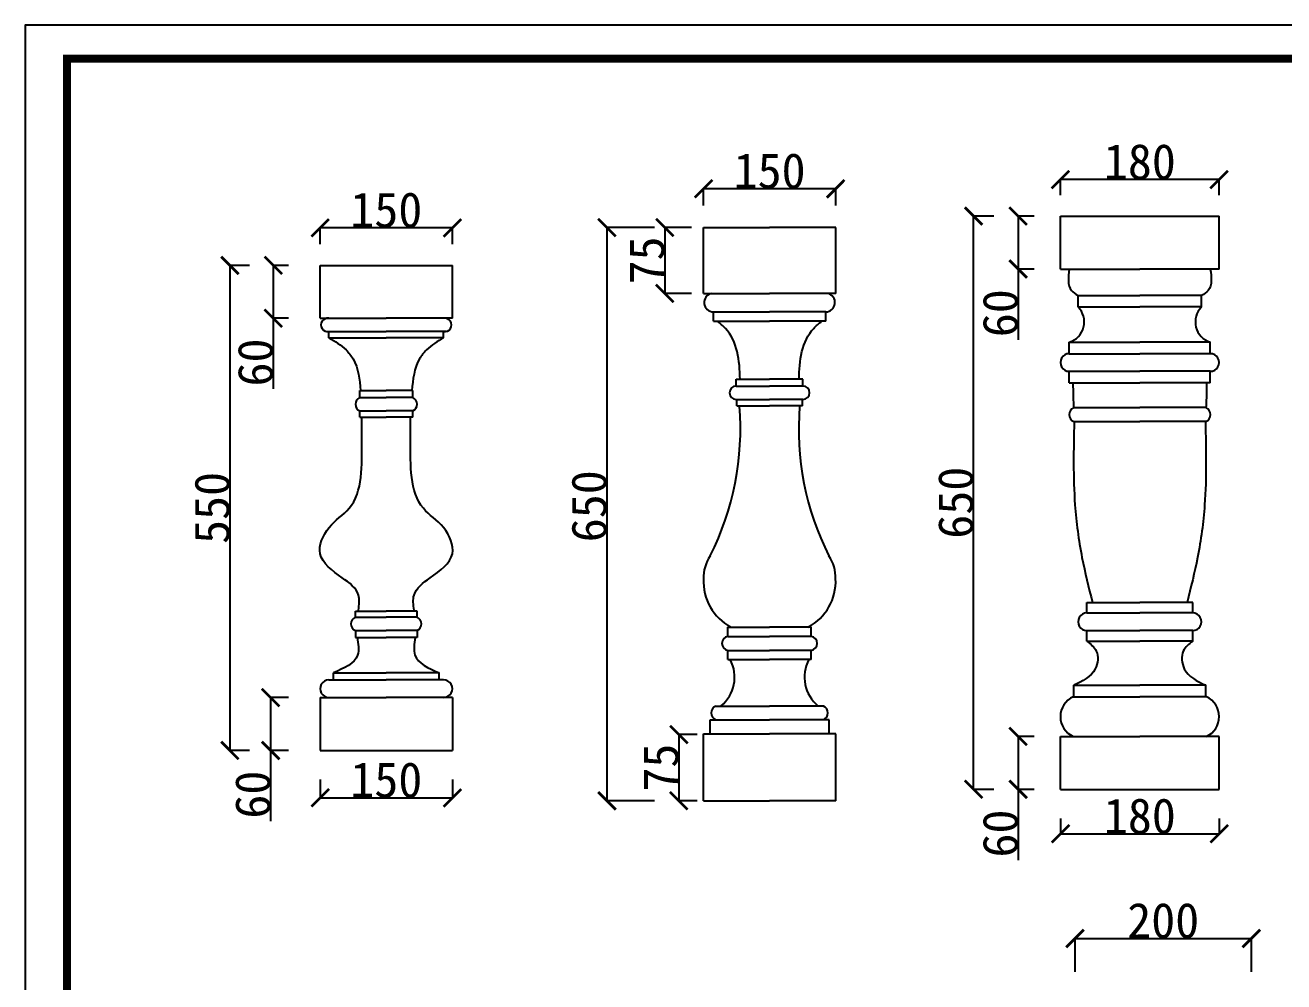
# Model space of a CAD drawing. Extents: x 3172 to 33391, y 13916 to 34175.
# Drawn here: x 10547 to 11974, y 16587 to 17672 of the extents above; entities that cross this region are included whole.
import ezdxf

# ---------------------------------------------------------------- set-up
doc = ezdxf.new("R2010")
doc.units = 0
doc.layers.get('0').update_dxf_attribs({"linetype": 'CONTINUOUS'})
doc.layers.get('DEFPOINTS').update_dxf_attribs({"linetype": 'CONTINUOUS'})
doc.dimstyles.get("Standard").update_dxf_attribs({"dimtxt": 0.18, "dimasz": 0.18, "dimexe": 0.18, "dimexo": 0.0625, "dimgap": 0.09, "dimtad": 0, "dimtih": 1, "dimtoh": 1, "dimdec": 4, "dimzin": 0, "dimdsep": 46, "dimtxsty": 'Standard', "dimcen": 0.09, "dimadec": 0, "dimazin": 0, "dimtfac": 1, "dimtdec": 4, "dimtofl": 0, "dimtmove": 0, "dimatfit": 3, "dimfxl": 1, "dimtolj": 1, "dimtzin": 0, "dimarcsym": 0})

# ---------------------------------------------------------------- blocks, each defined once
blk = doc.blocks.new('_ARCHTICK')
at = {"color": 0, "linetype": 'ByBlock', "const_width": 0.15}
blk.add_lwpolyline([(-0.5, -0.5), (0.5, 0.5)], dxfattribs=at)
blk = doc.blocks.new('*D383')
at = {"color": 0, "lineweight": -2}
for p, q in [((11260.6, 17442.3), (11206.4, 17442.3)), ((11206.6, 17442.3), (11206.6, 16792.3)), ((11260.6, 16792.3), (11206.4, 16792.3))]:
    blk.add_line(p, q, dxfattribs=at)
at = {"layer": 'DEFPOINTS', "color": 0}
for p in [(11260.7, 17442.3), (11206.6, 16792.3), (11260.7, 16792.3)]:
    blk.add_point(p, dxfattribs=at)
at = {"color": 0, "lineweight": -2, "xscale": 20, "yscale": 20, "zscale": 20}
for p, rotation in [((11206.6, 17442.3), 90), ((11206.6, 16792.3), 270)]:
    blk.add_blockref('_ARCHTICK', p, dxfattribs=dict(at, rotation=rotation))
at = {"color": 0, "insert": (11186.5, 17126.3), "char_height": 40, "attachment_point": 5, "rotation": 90}
blk.add_mtext('\\A1;650', dxfattribs=at)
blk = doc.blocks.new('*D384')
at = {"color": 0, "lineweight": -2}
for p, q in [((11645.3, 17455.3), (11622.3, 17455.3)), ((11622.5, 16805.3), (11622.5, 17455.3)), ((11645.3, 16805.3), (11622.3, 16805.3))]:
    blk.add_line(p, q, dxfattribs=at)
at = {"layer": 'DEFPOINTS', "color": 0}
for p in [(11622.5, 17455.3), (11645.4, 17455.3), (11645.4, 16805.3)]:
    blk.add_point(p, dxfattribs=at)
at = {"color": 0, "lineweight": -2, "xscale": 20, "yscale": 20, "zscale": 20}
for p, rotation in [((11622.5, 17455.3), 90), ((11622.5, 16805.3), 270)]:
    blk.add_blockref('_ARCHTICK', p, dxfattribs=dict(at, rotation=rotation))
at = {"color": 0, "insert": (11602.4, 17130.3), "char_height": 40, "attachment_point": 5, "rotation": 90}
blk.add_mtext('\\A1;650', dxfattribs=at)
blk = doc.blocks.new('*D385')
at = {"color": 0, "lineweight": -2}
for p, q in [((10845.3, 16909.4), (10825, 16909.4)), ((10825.1, 16909.4), (10825.1, 16849.4)), ((10845.3, 16849.4), (10825, 16849.4)), ((10825.1, 16849.4), (10825.1, 16769.3))]:
    blk.add_line(p, q, dxfattribs=at)
at = {"layer": 'DEFPOINTS', "color": 0}
for p in [(10845.4, 16909.4), (10825.1, 16849.4), (10845.4, 16849.4)]:
    blk.add_point(p, dxfattribs=at)
at = {"color": 0, "lineweight": -2, "xscale": 20, "yscale": 20, "zscale": 20}
for p, rotation in [((10825.1, 16909.4), 90), ((10825.1, 16849.4), 270)]:
    blk.add_blockref('_ARCHTICK', p, dxfattribs=dict(at, rotation=rotation))
at = {"color": 0, "insert": (10805, 16799.3), "char_height": 40, "attachment_point": 5, "rotation": 90}
blk.add_mtext('\\A1;60', dxfattribs=at)
blk = doc.blocks.new('*D386')
at = {"color": 0, "lineweight": -2}
for p, q in [((10801, 17399.4), (10778.8, 17399.4)), ((10778.9, 17399.4), (10778.9, 16849.4)), ((10801, 16849.4), (10778.8, 16849.4))]:
    blk.add_line(p, q, dxfattribs=at)
at = {"layer": 'DEFPOINTS', "color": 0}
for p in [(10801, 17399.4), (10778.9, 16849.4), (10801, 16849.4)]:
    blk.add_point(p, dxfattribs=at)
at = {"color": 0, "lineweight": -2, "xscale": 20, "yscale": 20, "zscale": 20}
for p, rotation in [((10778.9, 17399.4), 90), ((10778.9, 16849.4), 270)]:
    blk.add_blockref('_ARCHTICK', p, dxfattribs=dict(at, rotation=rotation))
at = {"color": 0, "insert": (10758.9, 17124.4), "char_height": 40, "attachment_point": 5, "rotation": 90}
blk.add_mtext('\\A1;550', dxfattribs=at)
blk = doc.blocks.new('*D387')
at = {"color": 0, "lineweight": -2}
for p, q in [((10881.3, 16816.5), (10881.3, 16795.5)), ((11031.3, 16816.5), (11031.3, 16795.5)), ((10881.3, 16795.7), (11031.3, 16795.7))]:
    blk.add_line(p, q, dxfattribs=at)
at = {"layer": 'DEFPOINTS', "color": 0}
for p in [(10881.3, 16816.6), (11031.3, 16816.6), (11031.3, 16795.7)]:
    blk.add_point(p, dxfattribs=at)
at = {"color": 0, "lineweight": -2, "xscale": 20, "yscale": 20, "zscale": 20, "rotation": 180}
blk.add_blockref('_ARCHTICK', (10881.3, 16795.7), dxfattribs=at)
at = {"color": 0, "lineweight": -2, "xscale": 20, "yscale": 20, "zscale": 20}
blk.add_blockref('_ARCHTICK', (11031.3, 16795.7), dxfattribs=at)
at = {"color": 0, "insert": (10956.3, 16815.8), "char_height": 40, "attachment_point": 5}
blk.add_mtext('\\A1;150', dxfattribs=at)
blk = doc.blocks.new('*D392')
at = {"color": 0, "lineweight": -2}
for p, q in [((11691.1, 16865.3), (11672.9, 16865.3)), ((11673.1, 16865.3), (11673.1, 16805.3)), ((11691.1, 16805.3), (11672.9, 16805.3)), ((11673.1, 16805.3), (11673.1, 16725.1))]:
    blk.add_line(p, q, dxfattribs=at)
at = {"layer": 'DEFPOINTS', "color": 0}
for p in [(11691.2, 16865.3), (11673.1, 16805.3), (11691.2, 16805.3)]:
    blk.add_point(p, dxfattribs=at)
at = {"color": 0, "lineweight": -2, "xscale": 20, "yscale": 20, "zscale": 20}
for p, rotation in [((11673.1, 16865.3), 90), ((11673.1, 16805.3), 270)]:
    blk.add_blockref('_ARCHTICK', p, dxfattribs=dict(at, rotation=rotation))
at = {"color": 0, "insert": (11653, 16755.2), "char_height": 40, "attachment_point": 5, "rotation": 90}
blk.add_mtext('\\A1;60', dxfattribs=at)
blk = doc.blocks.new('*D393')
at = {"color": 0, "lineweight": -2}
for p, q in [((11721.1, 16772.4), (11721.1, 16754.7)), ((11901.1, 16772.4), (11901.1, 16754.7)), ((11721.1, 16754.9), (11901.1, 16754.9))]:
    blk.add_line(p, q, dxfattribs=at)
at = {"layer": 'DEFPOINTS', "color": 0}
for p in [(11721.1, 16772.4), (11901.1, 16772.4), (11901.1, 16754.9)]:
    blk.add_point(p, dxfattribs=at)
at = {"color": 0, "lineweight": -2, "xscale": 20, "yscale": 20, "zscale": 20, "rotation": 180}
blk.add_blockref('_ARCHTICK', (11721.1, 16754.9), dxfattribs=at)
at = {"color": 0, "lineweight": -2, "xscale": 20, "yscale": 20, "zscale": 20}
blk.add_blockref('_ARCHTICK', (11901.1, 16754.9), dxfattribs=at)
at = {"color": 0, "insert": (11811.1, 16774.9), "char_height": 40, "attachment_point": 5}
blk.add_mtext('\\A1;180', dxfattribs=at)
blk = doc.blocks.new('*D394')
at = {"color": 0, "lineweight": -2}
for p, q in [((11737.6, 16598.5), (11737.6, 16636.4)), ((11737.6, 16636.2), (11937.6, 16636.2)), ((11937.6, 16598.5), (11937.6, 16636.4))]:
    blk.add_line(p, q, dxfattribs=at)
at = {"layer": 'DEFPOINTS', "color": 0}
for p in [(11937.6, 16636.2), (11737.6, 16598.4), (11937.6, 16598.4)]:
    blk.add_point(p, dxfattribs=at)
at = {"color": 0, "lineweight": -2, "xscale": 20, "yscale": 20, "zscale": 20, "rotation": 180}
blk.add_blockref('_ARCHTICK', (11737.6, 16636.2), dxfattribs=at)
at = {"color": 0, "lineweight": -2, "xscale": 20, "yscale": 20, "zscale": 20}
blk.add_blockref('_ARCHTICK', (11937.6, 16636.2), dxfattribs=at)
at = {"color": 0, "insert": (11837.6, 16656.3), "char_height": 40, "attachment_point": 5}
blk.add_mtext('\\A1;200', dxfattribs=at)
blk = doc.blocks.new('*D395')
at = {"color": 0, "lineweight": -2}
for p, q in [((11308.8, 16867.4), (11287.9, 16867.4)), ((11288.1, 16867.4), (11288.1, 16792.3)), ((11308.8, 16792.3), (11287.9, 16792.3))]:
    blk.add_line(p, q, dxfattribs=at)
at = {"layer": 'DEFPOINTS', "color": 0}
for p in [(11308.9, 16867.4), (11288.1, 16792.3), (11308.9, 16792.3)]:
    blk.add_point(p, dxfattribs=at)
at = {"color": 0, "lineweight": -2, "xscale": 20, "yscale": 20, "zscale": 20}
for p, rotation in [((11288.1, 16867.4), 90), ((11288.1, 16792.3), 270)]:
    blk.add_blockref('_ARCHTICK', p, dxfattribs=dict(at, rotation=rotation))
at = {"color": 0, "insert": (11268, 16829.9), "char_height": 40, "attachment_point": 5, "rotation": 90}
blk.add_mtext('\\A1;75', dxfattribs=at)
blk = doc.blocks.new('*D405')
at = {"color": 0, "lineweight": -2}
for p, q in [((10881.3, 17423.4), (10881.3, 17442.2)), ((11031.3, 17442), (10881.3, 17442)), ((11031.3, 17423.4), (11031.3, 17442.2))]:
    blk.add_line(p, q, dxfattribs=at)
at = {"layer": 'DEFPOINTS', "color": 0}
for p in [(10881.3, 17442), (10881.3, 17423.3), (11031.3, 17423.3)]:
    blk.add_point(p, dxfattribs=at)
at = {"color": 0, "lineweight": -2, "xscale": 20, "yscale": 20, "zscale": 20, "rotation": 180}
blk.add_blockref('_ARCHTICK', (10881.3, 17442), dxfattribs=at)
at = {"color": 0, "lineweight": -2, "xscale": 20, "yscale": 20, "zscale": 20}
blk.add_blockref('_ARCHTICK', (11031.3, 17442), dxfattribs=at)
at = {"color": 0, "insert": (10956.3, 17462.1), "char_height": 40, "attachment_point": 5}
blk.add_mtext('\\A1;150', dxfattribs=at)
blk = doc.blocks.new('*D406')
at = {"color": 0, "lineweight": -2}
for p, q in [((10845.3, 17399.4), (10827.9, 17399.4)), ((10828.1, 17399.4), (10828.1, 17339.4)), ((10845.3, 17339.4), (10827.9, 17339.4)), ((10828.1, 17339.4), (10828.1, 17259.3))]:
    blk.add_line(p, q, dxfattribs=at)
at = {"layer": 'DEFPOINTS', "color": 0}
for p in [(10845.4, 17399.4), (10828.1, 17339.4), (10845.4, 17339.4)]:
    blk.add_point(p, dxfattribs=at)
at = {"color": 0, "lineweight": -2, "xscale": 20, "yscale": 20, "zscale": 20}
for p, rotation in [((10828.1, 17399.4), 90), ((10828.1, 17339.4), 270)]:
    blk.add_blockref('_ARCHTICK', p, dxfattribs=dict(at, rotation=rotation))
at = {"color": 0, "insert": (10808, 17289.3), "char_height": 40, "attachment_point": 5, "rotation": 90}
blk.add_mtext('\\A1;60', dxfattribs=at)
blk = doc.blocks.new('*D412')
at = {"color": 0, "lineweight": -2}
for p, q in [((11691.1, 17455.3), (11672.9, 17455.3)), ((11673.1, 17455.3), (11673.1, 17395.3)), ((11691.1, 17395.3), (11672.9, 17395.3)), ((11673.1, 17395.3), (11673.1, 17315.1))]:
    blk.add_line(p, q, dxfattribs=at)
at = {"layer": 'DEFPOINTS', "color": 0}
for p in [(11691.2, 17455.3), (11673.1, 17395.3), (11691.2, 17395.3)]:
    blk.add_point(p, dxfattribs=at)
at = {"color": 0, "lineweight": -2, "xscale": 20, "yscale": 20, "zscale": 20}
for p, rotation in [((11673.1, 17455.3), 90), ((11673.1, 17395.3), 270)]:
    blk.add_blockref('_ARCHTICK', p, dxfattribs=dict(at, rotation=rotation))
at = {"color": 0, "insert": (11653, 17345.2), "char_height": 40, "attachment_point": 5, "rotation": 90}
blk.add_mtext('\\A1;60', dxfattribs=at)
blk = doc.blocks.new('*D413')
at = {"color": 0, "lineweight": -2}
for p, q in [((11721.1, 17479.2), (11721.1, 17496.9)), ((11901.1, 17496.7), (11721.1, 17496.7)), ((11901.1, 17479.2), (11901.1, 17496.9))]:
    blk.add_line(p, q, dxfattribs=at)
at = {"layer": 'DEFPOINTS', "color": 0}
for p in [(11721.1, 17496.7), (11721.1, 17479.2), (11901.1, 17479.2)]:
    blk.add_point(p, dxfattribs=at)
at = {"color": 0, "lineweight": -2, "xscale": 20, "yscale": 20, "zscale": 20, "rotation": 180}
blk.add_blockref('_ARCHTICK', (11721.1, 17496.7), dxfattribs=at)
at = {"color": 0, "lineweight": -2, "xscale": 20, "yscale": 20, "zscale": 20}
blk.add_blockref('_ARCHTICK', (11901.1, 17496.7), dxfattribs=at)
at = {"color": 0, "insert": (11811.1, 17516.8), "char_height": 40, "attachment_point": 5}
blk.add_mtext('\\A1;180', dxfattribs=at)
blk = doc.blocks.new('*D414')
at = {"color": 0, "lineweight": -2}
for p, q in [((11302.5, 17442.3), (11272, 17442.3)), ((11272.2, 17442.3), (11272.2, 17367.7)), ((11302.5, 17367.7), (11272, 17367.7))]:
    blk.add_line(p, q, dxfattribs=at)
at = {"layer": 'DEFPOINTS', "color": 0}
for p in [(11302.5, 17442.3), (11272.2, 17367.7), (11302.5, 17367.7)]:
    blk.add_point(p, dxfattribs=at)
at = {"color": 0, "lineweight": -2, "xscale": 20, "yscale": 20, "zscale": 20}
for p, rotation in [((11272.2, 17442.3), 90), ((11272.2, 17367.7), 270)]:
    blk.add_blockref('_ARCHTICK', p, dxfattribs=dict(at, rotation=rotation))
at = {"color": 0, "insert": (11252.1, 17405), "char_height": 40, "attachment_point": 5, "rotation": 90}
blk.add_mtext('\\A1;75', dxfattribs=at)
blk = doc.blocks.new('*D415')
at = {"color": 0, "lineweight": -2}
for p, q in [((11316.1, 17467.5), (11316.1, 17486.5)), ((11466.1, 17486.3), (11316.1, 17486.3)), ((11466.1, 17467.5), (11466.1, 17486.5))]:
    blk.add_line(p, q, dxfattribs=at)
at = {"layer": 'DEFPOINTS', "color": 0}
for p in [(11316.1, 17486.3), (11316.1, 17467.5), (11466.1, 17467.5)]:
    blk.add_point(p, dxfattribs=at)
at = {"color": 0, "lineweight": -2, "xscale": 20, "yscale": 20, "zscale": 20, "rotation": 180}
blk.add_blockref('_ARCHTICK', (11316.1, 17486.3), dxfattribs=at)
at = {"color": 0, "lineweight": -2, "xscale": 20, "yscale": 20, "zscale": 20}
blk.add_blockref('_ARCHTICK', (11466.1, 17486.3), dxfattribs=at)
at = {"color": 0, "insert": (11391.1, 17506.4), "char_height": 40, "attachment_point": 5}
blk.add_mtext('\\A1;150', dxfattribs=at)

msp = doc.modelspace()

# ---------------------------------------------------------------- linework, layer by layer
for p, q in [((11721.05244, 17455.28549), (11901.05244, 17455.28549)), ((11721.05244, 17395.28549), (11721.05244, 17455.28549)), ((11901.05244, 17395.28549), (11901.05244, 17455.28549)), ((11316.06298, 17367.6758), (11316.06298, 17442.30738)), ((11316.06298, 17442.30738), (11391.06298, 17442.30738)), ((11466.06298, 17442.30738), (11391.06298, 17442.30738)), ((11466.06298, 17367.6758), (11466.06298, 17442.30738)), ((10881.25138, 17399.43687), (11031.25138, 17399.43687)), ((10881.25138, 17339.43687), (10881.25138, 17399.43687)), ((11031.25138, 17339.43687), (11031.25138, 17399.43687)), ((11721.05244, 17395.28549), (11811.05244, 17395.28549)), ((11901.05244, 17395.28549), (11811.05244, 17395.28549)), ((11316.06298, 17367.6758), (11391.06298, 17367.6758)), ((11466.06298, 17367.6758), (11391.06298, 17367.6758)), ((11741.05244, 17352.28549), (11741.05244, 17365.28549)), ((11741.05244, 17365.28549), (11811.05244, 17365.28549)), ((11881.05244, 17365.28549), (11811.05244, 17365.28549)), ((11881.05244, 17352.28549), (11881.05244, 17365.28549)), ((11741.05244, 17352.28549), (11811.05244, 17352.28549)), ((11881.05244, 17352.28549), (11811.05244, 17352.28549)), ((10881.25138, 17339.43687), (10956.25138, 17339.43687)), ((11031.25138, 17339.43687), (10956.25138, 17339.43687)), ((11327.37142, 17336.09686), (11327.37142, 17346.62317)), ((11327.37142, 17346.62317), (11391.06298, 17346.62317)), ((11327.37142, 17336.09686), (11391.06298, 17336.09686)), ((11454.75453, 17346.62317), (11391.06298, 17346.62317)), ((11454.75453, 17336.09686), (11391.06298, 17336.09686)), ((11454.75453, 17336.09686), (11454.75453, 17346.62317)), ((10888.388, 17324.43687), (10956.25138, 17324.43687)), ((10891.25138, 17317.43687), (10891.25138, 17324.43687)), ((11024.11475, 17324.43687), (10956.25138, 17324.43687)), ((11021.25138, 17317.43687), (11021.25138, 17324.43687)), ((10891.25138, 17317.43687), (10956.25138, 17317.43687)), ((11021.25138, 17317.43687), (10956.25138, 17317.43687)), ((11731.05244, 17312.28549), (11811.05244, 17312.28549)), ((11731.05244, 17299.28549), (11731.05244, 17312.28549)), ((11891.05244, 17312.28549), (11811.05244, 17312.28549)), ((11891.05244, 17299.28549), (11891.05244, 17312.28549)), ((11731.05231, 17299.28549), (11811.05244, 17299.28549)), ((11891.05258, 17299.28549), (11811.05244, 17299.28549)), ((11731.05231, 17279.28549), (11811.05244, 17279.28549)), ((11731.05244, 17266.28549), (11731.05244, 17279.28549)), ((11891.05258, 17279.28549), (11811.05244, 17279.28549)), ((11891.05244, 17266.28549), (11891.05244, 17279.28549)), ((11353.34036, 17262.63541), (11353.34036, 17270.28127)), ((11353.34036, 17270.28127), (11391.06298, 17270.28127)), ((11353.34036, 17262.63541), (11391.06298, 17262.63541)), ((11428.78559, 17270.28127), (11391.06298, 17270.28127)), ((11428.78559, 17262.63541), (11391.06298, 17262.63541)), ((11428.78559, 17262.63541), (11428.78559, 17270.28127)), ((11731.05244, 17266.28549), (11811.05244, 17266.28549)), ((11891.05244, 17266.28549), (11811.05244, 17266.28549)), ((10926.25138, 17257.43687), (10956.25138, 17257.43687)), ((10926.25138, 17249.43687), (10926.25138, 17257.43687)), ((10926.25138, 17249.43687), (10956.25138, 17249.43687)), ((10986.25138, 17257.43687), (10956.25138, 17257.43687)), ((10986.25138, 17249.43687), (10956.25138, 17249.43687)), ((10986.25138, 17249.43687), (10986.25138, 17257.43687)), ((10926.25138, 17234.43687), (10956.25138, 17234.43687)), ((10926.25138, 17227.43687), (10926.25138, 17234.43687)), ((10986.25138, 17234.43687), (10956.25138, 17234.43687)), ((10986.25138, 17227.43687), (10986.25138, 17234.43687)), ((11353.27318, 17247.40339), (11391.06298, 17247.40339)), ((11353.80162, 17240.06719), (11353.80162, 17247.40339)), ((11353.80162, 17240.06719), (11391.06298, 17240.06719)), ((11428.85278, 17247.40339), (11391.06298, 17247.40339)), ((11428.32433, 17240.06719), (11391.06298, 17240.06719)), ((11428.32433, 17240.06719), (11428.32433, 17247.40339)), ((11736.03721, 17238.28549), (11811.05244, 17238.28549)), ((11886.06768, 17238.28549), (11811.05244, 17238.28549)), ((10926.25138, 17227.43687), (10956.25138, 17227.43687)), ((10986.25138, 17227.43687), (10956.25138, 17227.43687)), ((11736.03721, 17222.28549), (11811.05244, 17222.28549)), ((11886.06768, 17222.28549), (11811.05244, 17222.28549)), ((10921.25138, 17007.43687), (10956.25138, 17007.43687)), ((10921.25138, 17000.43687), (10921.25138, 17007.43687)), ((10991.25138, 17007.43687), (10956.25138, 17007.43687)), ((10991.25138, 17000.43687), (10991.25138, 17007.43687)), ((11751.05242, 17005.28549), (11811.05244, 17005.28549)), ((11751.05244, 17005.28549), (11751.05244, 17017.28549)), ((11751.05244, 17017.28549), (11811.05244, 17017.28549)), ((11871.05244, 17017.28549), (11811.05244, 17017.28549)), ((11871.05247, 17005.28549), (11811.05244, 17005.28549)), ((11871.05244, 17005.28549), (11871.05244, 17017.28549)), ((10921.25138, 17000.43687), (10956.25138, 17000.43687)), ((10991.25138, 17000.43687), (10956.25138, 17000.43687)), ((10921.25138, 16985.43687), (10956.25138, 16985.43687)), ((10921.25138, 16985.43687), (10921.25138, 16977.43687)), ((10921.25138, 16977.43687), (10956.25138, 16977.43687)), ((10991.25138, 16985.43687), (10956.25138, 16985.43687)), ((10991.25138, 16977.43687), (10956.25138, 16977.43687)), ((10991.25138, 16985.43687), (10991.25138, 16977.43687)), ((11343.73984, 16978.6758), (11343.73984, 16989.20212)), ((11343.73984, 16989.20212), (11391.06298, 16989.20212)), ((11343.73984, 16978.6758), (11391.06298, 16978.6758)), ((11438.38611, 16989.20212), (11391.06298, 16989.20212)), ((11438.38611, 16978.6758), (11391.06298, 16978.6758)), ((11438.38611, 16978.6758), (11438.38611, 16989.20212)), ((11751.05242, 16985.28549), (11811.05244, 16985.28549)), ((11751.05244, 16973.28549), (11751.05244, 16985.28549)), ((11871.05247, 16985.28549), (11811.05244, 16985.28549)), ((11871.05244, 16973.28549), (11871.05244, 16985.28549)), ((11343.73984, 16952.36001), (11343.73984, 16962.88633)), ((11343.73984, 16962.88633), (11391.06298, 16962.88633)), ((11438.38611, 16962.88633), (11391.06298, 16962.88633)), ((11438.38611, 16952.36001), (11438.38611, 16962.88633)), ((11751.05244, 16973.28549), (11811.05244, 16973.28549)), ((11871.05244, 16973.28549), (11811.05244, 16973.28549)), ((11343.73984, 16952.36001), (11391.06298, 16952.36001)), ((11438.38611, 16952.36001), (11391.06298, 16952.36001)), ((10896.25138, 16937.43687), (10956.25138, 16937.43687)), ((10896.25138, 16929.43687), (10896.25138, 16937.43687)), ((11016.25138, 16937.43687), (10956.25138, 16937.43687)), ((11016.25138, 16929.43687), (11016.25138, 16937.43687)), ((10891.18621, 16929.43687), (10956.25138, 16929.43687)), ((11021.31655, 16929.43687), (10956.25138, 16929.43687)), ((11736.05244, 16910.28549), (11736.05244, 16923.28549)), ((11736.05244, 16923.28549), (11811.05244, 16923.28549)), ((11886.05244, 16923.28549), (11811.05244, 16923.28549)), ((11886.05244, 16910.28549), (11886.05244, 16923.28549)), ((10881.25138, 16909.43687), (10881.25138, 16849.43687)), ((10881.25138, 16909.43687), (10956.25138, 16909.43687)), ((11031.25138, 16909.43687), (10956.25138, 16909.43687)), ((11031.25138, 16909.43687), (11031.25138, 16849.43687)), ((11735.44302, 16910.28549), (11811.05244, 16910.28549)), ((11886.66187, 16910.28549), (11811.05244, 16910.28549)), ((11330.04512, 16899.72844), (11391.06298, 16899.72844)), ((11452.08083, 16899.72844), (11391.06298, 16899.72844)), ((11323.60194, 16868.41265), (11323.60194, 16884.20212)), ((11323.60194, 16884.20212), (11391.06298, 16884.20212)), ((11458.52402, 16884.20212), (11391.06298, 16884.20212)), ((11458.52402, 16868.41265), (11458.52402, 16884.20212)), ((11316.06298, 16792.30738), (11316.06298, 16868.41265)), ((11316.06298, 16868.41265), (11391.06298, 16868.41265)), ((11466.06298, 16868.41265), (11391.06298, 16868.41265)), ((11466.06298, 16792.30738), (11466.06298, 16868.41265)), ((11721.05244, 16865.28549), (11811.05244, 16865.28549)), ((11721.05244, 16805.28549), (11721.05244, 16865.28549)), ((11901.05244, 16865.28549), (11811.05244, 16865.28549)), ((11901.05244, 16805.28549), (11901.05244, 16865.28549)), ((10881.25138, 16849.43687), (11031.25138, 16849.43687)), ((11721.05244, 16805.28549), (11901.05244, 16805.28549)), ((11316.06298, 16792.30738), (11391.06298, 16792.30738)), ((11466.06298, 16792.30738), (11391.06298, 16792.30738))]:
    msp.add_line(p, q)
msp.add_lwpolyline([(13514.5498, 15454.96252), (13514.5498, 17671.77103), (10546.65022, 17671.77103), (10546.65022, 15454.96252)], close=True)
at = {"const_width": 9.07908}
msp.add_lwpolyline([(13476.72031, 15492.79202), (13476.72031, 17633.94153), (10594.11266, 17633.94153), (10594.11266, 15492.79202)], close=True, dxfattribs=at)
for centre, radius, start, end in [((11327.49918, 17357.28763), 10.66522, 103.08807084, 269.3136315), ((11454.62677, 17357.28763), 10.66522, 270.6863685, 76.91192916), ((11723.93919, 17335.31381), 24.1019, 287.16548474, 44.76202833), ((11898.1657, 17335.31381), 24.1019, 135.23797167, 252.83451526), ((10889.81969, 17331.93687), 7.63543, 79.19272512, 280.80727488), ((11022.68307, 17331.93687), 7.63543, 259.19272512, 100.80727488), ((11731.05238, 17289.28549), 10, 89.99962641, 270.00037359), ((11891.05251, 17289.28549), 10, 269.99962641, 90.00037359), ((11353.27318, 17255.0194), 7.61601, 90, 270), ((11428.85278, 17255.0194), 7.61601, 270, 90), ((10929.34547, 17241.93687), 8.11316, 112.41837599, 247.58162401), ((10983.15729, 17241.93687), 8.11316, 292.41837599, 67.58162401), ((11038.49493, 17213.85523), 319.4867, 333.23941598, 4.66277006), ((11743.63102, 17213.85523), 319.4867, 175.33722994, 206.76058402), ((11739.93889, 17230.28549), 8.89407, 115.91072407, 244.08927593), ((11882.166, 17230.28549), 8.89407, 295.91072407, 64.08927593), ((11359.69543, 17045.31401), 43.59612, 145.50805943, 181.72446498), ((11422.43052, 17045.31401), 43.59612, 358.27553502, 34.49194057), ((11375.14062, 17041.2512), 59.08563, 177.33149234, 241.75222761), ((11406.98533, 17041.2512), 59.08563, 298.24777239, 2.66850766), ((11751.05242, 16995.28549), 10, 89.99983832, 270.00016168), ((11871.05247, 16995.28549), 10, 269.99983832, 90.00016168), ((10924.36614, 16992.93687), 8.12107, 112.5531835, 247.4468165), ((10988.13662, 16992.93687), 8.12107, 292.5531835, 67.4468165), ((11345.15121, 16970.78107), 8.04408, 100.1050747, 259.8949253), ((11436.97475, 16970.78107), 8.04408, 280.1050747, 79.8949253), ((11309.38281, 16932.41318), 42.06128, 309.00652, 28.30939912), ((11472.74315, 16932.41318), 42.06128, 151.69060088, 230.99348), ((10891.21879, 16919.43687), 10.00005, 89.81330427, 270.18669573), ((11021.28396, 16919.43687), 10.00005, 269.81330427, 90.18669573), ((11745.73398, 16887.78549), 24.74174, 114.57821249, 245.42178751), ((11876.37091, 16887.78549), 24.74174, 294.57821249, 65.42178751), ((11333.13887, 16891.96528), 8.35691, 111.72811984, 248.27188016), ((11448.98708, 16891.96528), 8.35691, 291.72811984, 68.27188016)]:
    msp.add_arc(centre, radius, start, end)
for points in [[(11731.05244, 17395.28549), (11733.54487, 17370.95411), (11741.05244, 17365.28549)], [(11891.05244, 17395.28549), (11888.56002, 17370.95411), (11881.05244, 17365.28549)], [(11357.64693, 17270.28127), (11354.31505, 17301.59302), (11340.98687, 17327.92278), (11331.89957, 17336.09686)], [(10891.25138, 17317.43687), (10910.6378, 17303.52025), (10918.62533, 17293.36135), (10927.19903, 17257.42818)], [(11021.25138, 17317.43687), (11001.86496, 17303.52025), (10993.87742, 17293.36135), (10985.30372, 17257.42818)], [(11735.16677, 17266.84719), (11735.65095, 17246.5089), (11736.05244, 17238.28549)], [(11886.93812, 17266.84719), (11886.45394, 17246.5089), (11886.05244, 17238.28549)], [(10924.72124, 17008.61716), (10924.72124, 17025.60858), (10906.41009, 17045.21407), (10881.25138, 17072.43687), (10891.36879, 17102.06998), (10914.12606, 17123.93928), (10928.64506, 17200.09742), (10928.64506, 17227.43687)], [(10987.78151, 17008.61716), (10987.78151, 17025.60858), (11006.09266, 17045.21407), (11031.25138, 17072.43687), (11021.13397, 17102.06998), (10998.3767, 17123.93928), (10983.85769, 17200.09742), (10983.85769, 17227.43687)], [(11736.61934, 17222.12243), (11737.52071, 17127.84857), (11745.46085, 17068.33879), (11757.37105, 17017.28549)], [(11885.48555, 17222.12243), (11884.58418, 17127.84857), (11876.64404, 17068.33879), (11864.73384, 17017.28549)], [(10923.27235, 16977.43687), (10923.69219, 16957.41897), (10896.25138, 16937.43687)], [(10989.2304, 16977.43687), (10988.81056, 16957.41897), (11016.25138, 16937.43687)], [(11751.05244, 16973.28549), (11761.69049, 16962.05736), (11760.57357, 16941.96686), (11736.05244, 16923.28549)], [(11871.05244, 16973.28549), (11860.4144, 16962.05736), (11861.53132, 16941.96686), (11886.05244, 16923.28549)]]:
    msp.add_spline(points, degree=3)
msp.add_open_spline([(11424.47902, 17270.28127), (11424.87084, 17280.78719), (11425.62988, 17301.13925), (11436.25501, 17324.64122), (11447.06146, 17333.50182), (11450.22639, 17336.09686)], degree=3, knots=[0, 0, 0, 0, 31.4885279838, 60.9994870444, 73.2221948358, 73.2221948358, 73.2221948358, 73.2221948358])

# ---------------------------------------------------------------- dimensions: what is measured, and where the dimension line sits
for base, p1, p2, picture, middle in [((11721.05244, 17496.72592), (11901.05244, 17479.16864), (11721.05244, 17479.16864), '*D413', (11811.05244, 17516.81592)), ((11316.06298, 17486.31911), (11466.06298, 17467.47166), (11316.06298, 17467.47166), '*D415', (11391.06298, 17506.40911)), ((10881.25138, 17442.01545), (11031.25138, 17423.32002), (10881.25138, 17423.32002), '*D405', (10956.25138, 17462.10545)), ((11031.25138, 16795.67269), (10881.25138, 16816.59709), (11031.25138, 16816.59709), '*D387', (10956.25138, 16815.76269)), ((11901.05244, 16754.85004), (11721.05244, 16772.44572), (11901.05244, 16772.44572), '*D393', (11811.05244, 16774.94004)), ((11937.57008, 16636.23764), (11737.57008, 16598.38932), (11937.57008, 16598.38932), '*D394', (11837.57008, 16656.32764))]:
    dim = msp.add_linear_dim(base=base, p1=p1, p2=p2, dimstyle='Standard', override={"dimtxt": 40, "dimasz": 20, "dimtad": 1, "dimtih": 0, "dimtoh": 0, "dimdec": 0, "dimblk1": 'ARCHTICK', "dimblk2": 'ARCHTICK', "dimsah": 1, "dimtdec": 0})
    dim.commit()
    dim.dimension.update_dxf_attribs({"geometry": picture, "text_midpoint": middle})
for base, p1, p2, picture, middle in [((11622.45043, 17455.28549), (11645.36036, 16805.28549), (11645.36036, 17455.28549), '*D384', (11602.36043, 17130.28549)), ((11673.12986, 17395.28549), (11691.17877, 17455.28549), (11691.17877, 17395.28549), '*D412', (11653.03986, 17345.19549)), ((11272.19566, 17367.6758), (11302.51418, 17442.30738), (11302.51418, 17367.6758), '*D414', (11252.10566, 17404.99159)), ((10778.94052, 16849.43687), (10801.01573, 17399.43687), (10801.01573, 16849.43687), '*D386', (10758.85052, 17124.43687)), ((10828.12594, 17339.43687), (10845.4033, 17399.43687), (10845.4033, 17339.43687), '*D406', (10808.03594, 17289.34687)), ((10825.13792, 16849.43687), (10845.4033, 16909.43687), (10845.4033, 16849.43687), '*D385', (10805.04792, 16799.34687)), ((11288.06819, 16792.30738), (11308.86319, 16867.41265), (11308.86319, 16792.30738), '*D395', (11267.97819, 16829.86001)), ((11673.12986, 16805.28549), (11691.17877, 16865.28549), (11691.17877, 16805.28549), '*D392', (11653.03986, 16755.19549))]:
    dim = msp.add_linear_dim(base=base, p1=p1, p2=p2, angle=90, dimstyle='Standard', override={"dimtxt": 40, "dimasz": 20, "dimtad": 1, "dimtih": 0, "dimtoh": 0, "dimdec": 0, "dimblk1": 'ARCHTICK', "dimblk2": 'ARCHTICK', "dimsah": 1, "dimtdec": 0})
    dim.commit()
    dim.dimension.update_dxf_attribs({"geometry": picture, "text_midpoint": middle})
dim = msp.add_linear_dim(base=(11206.58699, 16792.30738), p1=(11260.70501, 17442.30738), p2=(11260.70501, 16792.30738), angle=90, dimstyle='Standard', override={"dimtxt": 40, "dimasz": 20, "dimtad": 1, "dimtih": 0, "dimtoh": 0, "dimdec": 0, "dimblk1": 'ARCHTICK', "dimblk2": 'ARCHTICK', "dimsah": 1, "dimtdec": 0})
dim.commit()
dim.dimension.update_dxf_attribs({"geometry": '*D383', "text_midpoint": (11206.58699, 17126.30738), "dimtype": 160})

doc.saveas('drawing.dxf')
